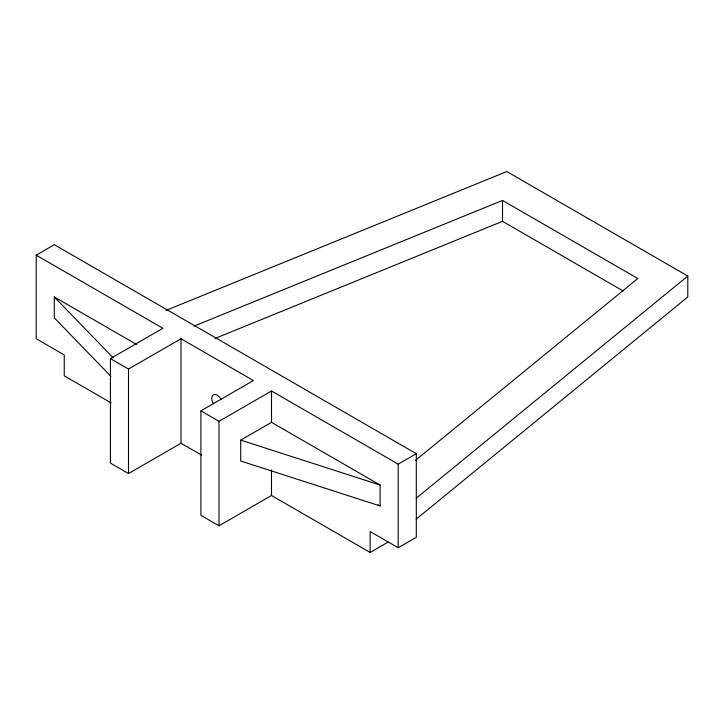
<?xml version="1.0" encoding="UTF-8"?>
<svg xmlns="http://www.w3.org/2000/svg" width="724" height="724" viewBox="0 0 724 724"><rect width="100%" height="100%" fill="white"/><g stroke="black" fill="none" stroke-linecap="round" stroke-linejoin="round"><path stroke-width="1.09" d="M415.531 460.328L637.781 278.523L502.519 200.43L194.023 326.126M416.191 498.239L687.8 276.052L506.8 171.552L165.986 310.415M416.191 519.135L687.8 296.949L687.8 276.052M111.134 402.915L64.255 375.847L64.255 354.95L36.2 338.751L36.2 255.147L54.3 244.694L416.3 453.695L416.3 537.299L398.2 547.751L370.145 531.552L370.145 552.448L388.245 542.005M201.543 455.106L181 443.251L128.51 473.55L110.41 463.107L110.41 358.606L162.9 328.298L36.2 255.147M110.41 358.606L128.51 369.05L181 338.751L253.4 380.543L200.91 410.852L200.91 515.352L219.01 525.805L271.5 495.497L370.145 552.448M200.91 410.852L219.01 421.305L271.5 390.996L398.2 464.147L416.3 453.695M240.73 440.111L271.5 422.345L380.1 485.044L380.1 505.949L240.73 461.016L240.73 440.111L380.1 485.044M214.938 338.506L502.519 221.327L623.183 290.994M110.908 376.371L54.3 317.845L54.3 296.949L136.483 344.398M378.145 504.818L380.1 505.949M54.3 296.949L113.261 357.909M502.519 200.43L502.519 221.327M398.2 464.147L398.2 547.751M271.5 390.996L271.5 422.345M271.5 469.93L271.5 495.497M219.01 421.305L219.01 525.805M181 338.751L181 443.251M128.51 369.05L128.51 473.55M213.363 403.666A7.683 4.435 60 0 1 213.363 394.797A7.683 4.435 60 0 1 221.037 399.232"/></g></svg>
